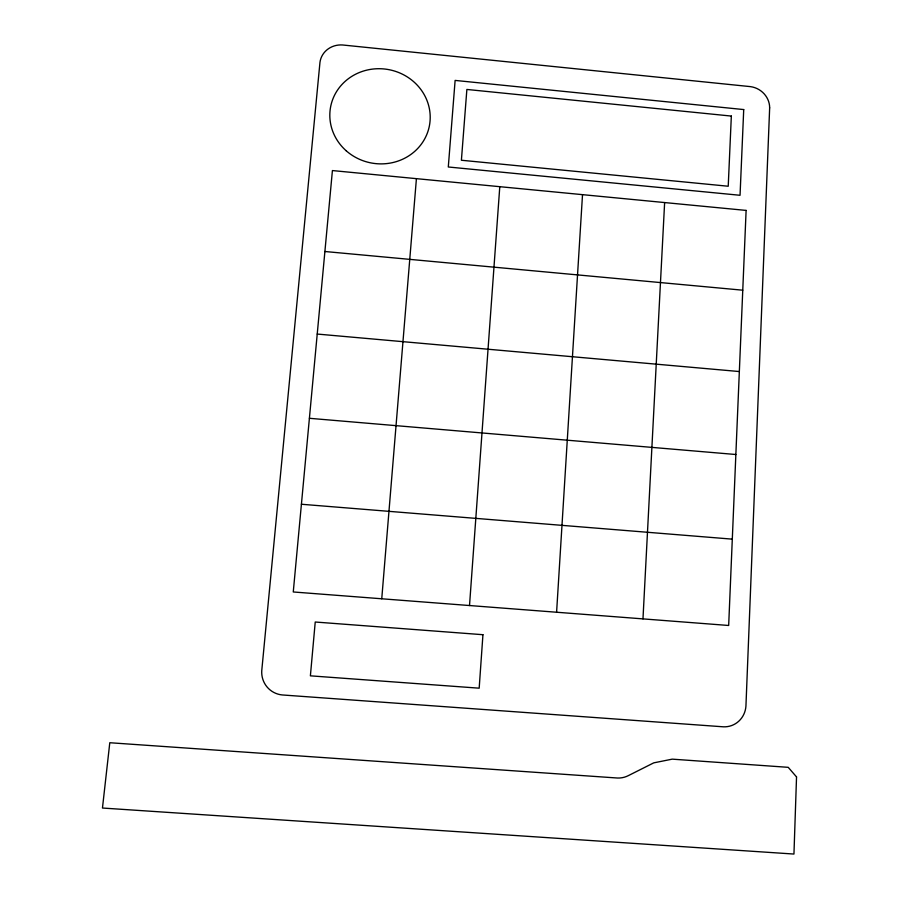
<?xml version="1.0" encoding="UTF-8"?>
<svg xmlns="http://www.w3.org/2000/svg" width="899" height="899" viewBox="0 0 899 899"><rect width="100%" height="100%" fill="white"/><g stroke="black" fill="none" stroke-linecap="round" stroke-linejoin="round"><path stroke-width="1.35" d="M642.976 618.894L664.631 202.567M556.593 612.241L582.518 194.656M469.514 605.544L499.788 186.689M381.749 598.779L416.417 178.654M301.412 504.249L732.303 539.142M309.391 418.293L735.854 454.512M317.223 334.057L739.338 371.545M324.887 251.506L742.765 290.197M796.536 776.927L793.952 854.05L102.464 808.032L109.79 742.731L617.568 778.028A23.419 22.621 79.3 0 0 628.558 775.522L653.753 762.858L672.238 759.149L788.221 767.33L796.536 776.927M769.656 107.869L745.934 706.131A23.104 22.149 69.6 0 1 723.481 726.819L282.095 694.938A23.565 23.071 -51.5 0 1 261.755 670.654L319.965 62.357A21.598 20.25 9.1 0 1 342.609 44.984L750.44 86.63A21.093 19.598 30.7 0 1 769.656 107.869M743.72 109.566L740.046 195.285L448.298 166.989L455.119 80.416L743.72 109.566M746.114 210.411L728.673 625.479L293.265 591.969L332.416 170.563L746.114 210.411M731.337 116.072L728.224 186.239L461.401 160.247L466.873 89.45L731.337 116.072M482.943 634.705L479.178 688.184L310.391 675.834L315.234 622.018L482.943 634.705M346.07 150.661A50.299 47.49 11 0 0 429.014 127.624A50.299 47.49 11 0 0 364.949 70.605A50.299 47.49 11 0 0 346.07 150.661"/></g></svg>
